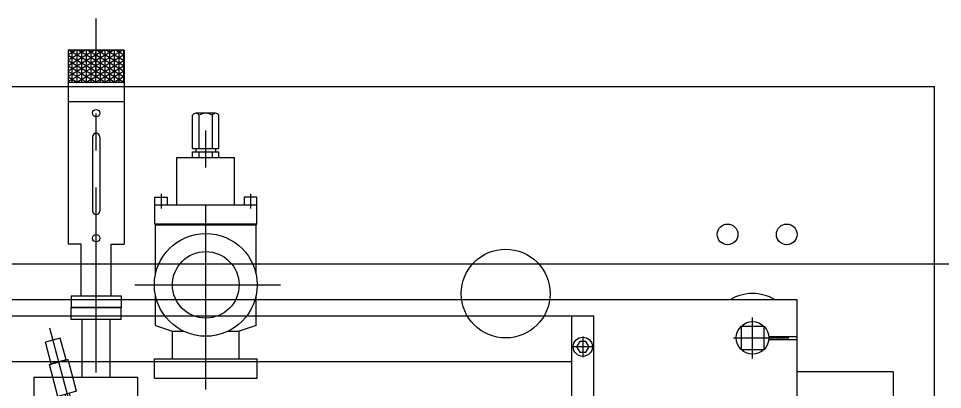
# Model space of a CAD drawing. Extents: x -50 to 48714, y -13211 to 6743.
# Drawn here: x 30633 to 31258, y -336 to -85 of the extents above; entities that cross this region are included whole.
import ezdxf

# ---------------------------------------------------------------- set-up
doc = ezdxf.new("R2010")
doc.units = 0
doc.header["$LTSCALE"] = 50
for name, pattern in [('UE46_01$0$GESTRICHELT', [0.75, 0.5, -0.25]), ('UE46_01$0$MITTE2', [1.125, 0.75, -0.125, 0.125, -0.125]), ('UE46_01$0$MITTEX2', [4, 2.5, -0.5, 0.5, -0.5])]:
    doc.linetypes.add(name, pattern=pattern)
doc.layers.get('0').update_dxf_attribs({"linetype": 'CONTINUOUS'})
for name, color, linetype in [('UE46_01$0$BETON', 9, 'CONTINUOUS'), ('UE46_01$0$MITTE', 5, 'UE46_01$0$MITTEX2'), ('UE46_01$0$MITTEKLEIN', 5, 'UE46_01$0$MITTE2'), ('UE46_01$0$VERDECKT', 7, 'UE46_01$0$GESTRICHELT')]:
    doc.layers.add(name, color=color, linetype=linetype)

# ---------------------------------------------------------------- blocks, each defined once
blk = doc.blocks.new('UE46_01$0$ASP_1_O')
for p, q in [((-537.4, 220), (411.8, 220)), ((-484.4, 196), (271.8, 196)), ((271.8, 196), (271.8, 106)), ((-348.4, 185), (134.6, 185)), ((119.6, 130), (119.6, 185)), ((134.6, 103), (134.6, 185)), ((252.75, 171), (271.8, 171)), ((252.75, 169), (271.8, 169)), ((-333.4, 154), (119.6, 154)), ((336.8, 147), (271.8, 147)), ((336.8, 147), (336.8, 106))]:
    blk.add_line(p, q)
for points in [[(234.02, 177.78), (234.02, 162.22), (249.58, 162.22), (249.58, 177.78)], [(124.98, 167.67), (122.86, 164), (124.98, 160.33), (129.22, 160.33), (131.34, 164), (129.22, 167.67)]]:
    blk.add_lwpolyline(points, close=True)
for centre, radius in [((241.8, 170), 11), ((127.1, 164), 6.5)]:
    blk.add_circle(centre, radius)
blk.add_arc((241.8, 170), 30, 60.07357, 119.92643)
at = {"layer": 'UE46_01$0$MITTEKLEIN'}
for p, q in [((241.8, 155.97), (241.8, 183.8)), ((127.1, 171), (127.1, 157)), ((228.94, 170), (268.72, 170)), ((134.1, 164), (120.1, 164))]:
    blk.add_line(p, q, dxfattribs=at)
blk = doc.blocks.new('UE46_01$0$BLK_AS_O')
at = {"layer": 'UE46_01$0$BETON'}
for p in [(-617.2, 340), (362.8, -340)]:
    blk.add_line(p, (362.8, 340), dxfattribs=at)
for centre, radius in [((222.8, 240), 7), ((262.8, 240), 7), ((72.8, 200), 30)]:
    blk.add_circle(centre, radius, dxfattribs=at)
blk = doc.blocks.new('UE46_01$0$EV_38ER_SEITL2')
for p, q in [((299.52, 293.62), (299.52, 300.33)), ((315.1, 301.62), (301.75, 301.62)), ((303.97, 293.62), (303.97, 300.33)), ((312.87, 293.62), (312.87, 300.33)), ((317.32, 293.62), (317.32, 300.33)), ((299.52, 277.75), (299.52, 293.62)), ((303.97, 277.75), (303.97, 293.62)), ((312.87, 277.75), (312.87, 293.62)), ((317.32, 277.75), (317.32, 293.62)), ((299.52, 277.75), (317.32, 277.75)), ((299.52, 271.81), (299.52, 275.5)), ((299.52, 275.5), (317.32, 275.5)), ((301.75, 277.75), (301.75, 275.5)), ((303.97, 271.81), (303.97, 275.5)), ((312.87, 271.81), (312.87, 275.5)), ((315.1, 277.75), (315.1, 275.5)), ((317.32, 271.81), (317.32, 275.5)), ((288.92, 271.81), (327.92, 271.81)), ((288.92, 239.81), (288.92, 271.81)), ((327.92, 239.81), (327.92, 271.81)), ((273.92, 239.81), (273.92, 244.81)), ((273.92, 244.81), (282.42, 244.81)), ((282.42, 244.81), (282.42, 239.81)), ((334.42, 244.81), (334.42, 239.81)), ((342.92, 244.81), (334.42, 244.81)), ((342.92, 239.81), (342.92, 244.81)), ((273.92, 239.81), (342.92, 239.81)), ((273.92, 226.81), (273.92, 239.81)), ((342.92, 226.81), (342.92, 239.81)), ((273.92, 226.81), (342.92, 226.81)), ((274.42, 192.78), (274.42, 226.1)), ((274.42, 226.1), (342.42, 226.1)), ((342.42, 192.78), (342.42, 226.1)), ((274.42, 158.1), (274.42, 178.42)), ((342.42, 158.1), (342.42, 178.42)), ((274.42, 158.1), (285.92, 154.2)), ((342.42, 158.1), (330.92, 154.2)), ((285.92, 154.2), (293.54, 154.2)), ((285.92, 135.6), (285.92, 154.2)), ((323.31, 154.2), (330.92, 154.2)), ((330.92, 135.6), (330.92, 154.2)), ((273.67, 135.6), (343.17, 135.6)), ((273.67, 122.6), (273.67, 135.6)), ((343.17, 122.6), (343.17, 135.6)), ((273.67, 122.6), (343.17, 122.6))]:
    blk.add_line(p, q)
for radius in [34.75, 22.5]:
    blk.add_circle((308.42, 185.6), radius)
for centre, radius, start, end in [((301.75, 299.05), 2.57, 30, 150), ((308.42, 293.27), 8.35, 57.79577, 122.20423), ((315.1, 299.05), 2.57, 30, 150), ((274.86, 226.94), 0.942, 187.79577, 242.61358), ((341.99, 226.94), 0.942, 297.38642, 352.20423)]:
    blk.add_arc(centre, radius, start, end)
at = {"layer": 'UE46_01$0$MITTE'}
for p, q in [((308.42, 114.92), (308.42, 312.31)), ((260.52, 185.6), (358.9, 185.6))]:
    blk.add_line(p, q, dxfattribs=at)
at = {"layer": 'UE46_01$0$MITTEKLEIN'}
for p, q in [((278.17, 247.15), (278.17, 237.15)), ((338.67, 247.15), (338.67, 237.15))]:
    blk.add_line(p, q, dxfattribs=at)
blk = doc.blocks.new('UE46_01$0$GEV_35_S2')
blk.add_blockref('UE46_01$0$EV_38ER_SEITL2', (-308.42, -122.6))
blk = doc.blocks.new('UE46_01$0$PSD_76_O')
h = blk.add_hatch()
h.set_pattern_fill('NET3', color=256, angle=180, style=0)
h.set_pattern_definition([(180, (334, 238.9753), (-4e-16, -3.175), []), (240, (334, 238.9753), (2.74963, -1.5875), []), (300, (334, 238.9753), (2.74963, 1.5875), [])])
h.paths.add_polyline_path([(212.21, -26.1), (234, -26.1), (234, 11.9), (212.21, 11.9)])
for p, q in [((0, 34.95), (0, -34.95)), ((13, 34.95), (0, 34.95)), ((13, 34.95), (13, -34.95)), ((21.89, 23.25), (36.67, 27.21)), ((39.36, 17.16), (36.67, 27.21)), ((0, 18.78), (21.54, 24.55)), ((3.39, 6.13), (0, 18.78)), ((21.54, 24.55), (24.93, 11.9)), ((24.58, 13.2), (21.89, 23.25)), ((-6.42, 11.83), (1.31, 13.9)), ((2.08, 11.01), (1.31, 13.9)), ((24.58, 13.2), (39.36, 17.16)), ((-5.64, 8.93), (-6.42, 11.83)), ((-5.64, 8.93), (2.08, 11)), ((3.39, 6.13), (24.93, 11.9)), ((52, -24.1), (52, 9.9)), ((52, 9.9), (60, 9.9)), ((60, 9.9), (60, -24.1)), ((60, -24.1), (60, 9.9)), ((68, 9.9), (60, 9.9)), ((68, 9.9), (68, -24.1)), ((102.89, 3.04), (102.89, 11.9)), ((234, 11.9), (102.89, 11.9)), ((199.22, -26.1), (199.22, 11.9)), ((212.21, -26.1), (212.21, 11.9)), ((234, -26.1), (234, 11.9)), ((13, 2.45), (52, 2.45)), ((68, 3.04), (68, -17.24)), ((68, 3.04), (102.89, 3.04)), ((-161.6, -12.1), (-161.6, -3.1)), ((-161.6, -3.1), (-161.45, -3.1)), ((-161.45, -3.1), (-161.45, -2.1)), ((-161.45, -2.1), (-121.95, -2.1)), ((-161.45, -12.1), (-161.45, -3.1)), ((-157.6, -3.1), (-157.6, -12.1)), ((-157.6, -3.1), (-157.6, -5.2)), ((-152.6, -3.1), (-157.6, -3.1)), ((-157.6, -5.2), (-152.6, -5.2)), ((-152.6, -12.1), (-152.6, -3.1)), ((-130.8, -3.1), (-130.8, -12.1)), ((-130.8, -3.1), (-125.8, -3.1)), ((-130.8, -5.2), (-125.8, -5.2)), ((-125.8, -12.1), (-125.8, -3.1)), ((-125.8, -3.1), (-125.8, -5.2)), ((-121.95, -2.1), (-121.95, -3.1)), ((-121.95, -12.1), (-121.95, -3.1)), ((-121.95, -3.1), (-121.8, -3.1)), ((-121.8, -3.1), (-121.8, -2.1)), ((-121.8, -2.1), (-111.8, -2.1)), ((-121.8, -4.6), (-121.8, -9.6)), ((-121.8, -9.6), (-121.8, -4.6)), ((-121.8, -9.6), (-121.8, -4.6)), ((-121.8, -9.6), (-121.8, -4.6)), ((-111.8, -4.6), (-121.8, -4.6)), ((-60.8, -4.6), (-121.8, -4.6)), ((-111.8, -2.1), (-111.8, -4.6)), ((-60.8, -3.9), (-66, -3.9)), ((-66, -3.9), (-66, -4.6)), ((-60.8, -14.1), (-60.8, -0.1)), ((-45.8, -0.1), (-60.8, -0.1)), ((-45.8, -14.1), (-45.8, -0.1)), ((0, -3.9), (-45.8, -3.9)), ((175.37, -4.6), (125.37, -4.6)), ((-161.6, -12.1), (-111.8, -12.1)), ((-157.6, -12.1), (-161.45, -12.1)), ((-130.8, -12.1), (-152.6, -12.1)), ((-121.95, -12.1), (-125.8, -12.1)), ((-111.8, -9.6), (-121.8, -9.6)), ((-60.8, -9.6), (-121.8, -9.6)), ((-111.8, -9.6), (-111.8, -12.1)), ((-66, -9.6), (-66, -10.3)), ((-60.8, -10.3), (-66, -10.3)), ((0, -10.3), (-45.8, -10.3)), ((175.37, -9.6), (125.37, -9.6)), ((-45.8, -14.1), (-60.8, -14.1)), ((13, -16.65), (52, -16.65)), ((68, -17.24), (102.89, -17.24)), ((102.89, -17.24), (102.89, -26.1)), ((52, -24.1), (60, -24.1)), ((68, -24.1), (60, -24.1)), ((234, -26.1), (102.89, -26.1)), ((13, -34.95), (0, -34.95))]:
    blk.add_line(p, q)
for centre in [(106.89, -7.1), (191.5, -7.1)]:
    blk.add_circle(centre, 2.5)
for centre, start, end in [((125.37, -7.1), 90, 270), ((175.37, -7.1), 270, 90)]:
    blk.add_arc(centre, 2.5, start, end)
at = {"layer": 'UE46_01$0$MITTE'}
for p, q in [((-12.65, 8.61), (45.99, 24.32)), ((-141.7, 1.95), (-141.7, -16.24)), ((-183.8, -7.1), (255.48, -7.1))]:
    blk.add_line(p, q, dxfattribs=at)
at = {"layer": 'UE46_01$0$VERDECKT'}
for p, q in [((-157.6, -5.2), (-157.6, -12.1)), ((-152.6, -5.2), (-152.6, -12.1)), ((-130.8, -5.2), (-130.8, -12.1)), ((-125.8, -5.2), (-125.8, -12.1))]:
    blk.add_line(p, q, dxfattribs=at)
blk = doc.blocks.new('UE46_01')
for name, p, rotation in [('UE46_01$0$PSD_76_O', (30678.69, -340.52), 90), ('UE46_01$0$BLK_AS_O', (30889.79, -471.02), 2.295252255494837e-11), ('UE46_01$0$GEV_35_S2', (30759.86, -328.16), 2.295252255494837e-11), ('UE46_01$0$ASP_1_O', (30887.67, -471.02), 2.295252255494837e-11)]:
    blk.add_blockref(name, p, dxfattribs=dict(rotation=rotation))

msp = doc.modelspace()

# ---------------------------------------------------------------- block references
msp.add_blockref('UE46_01', (0, 0))

doc.saveas('drawing.dxf')
